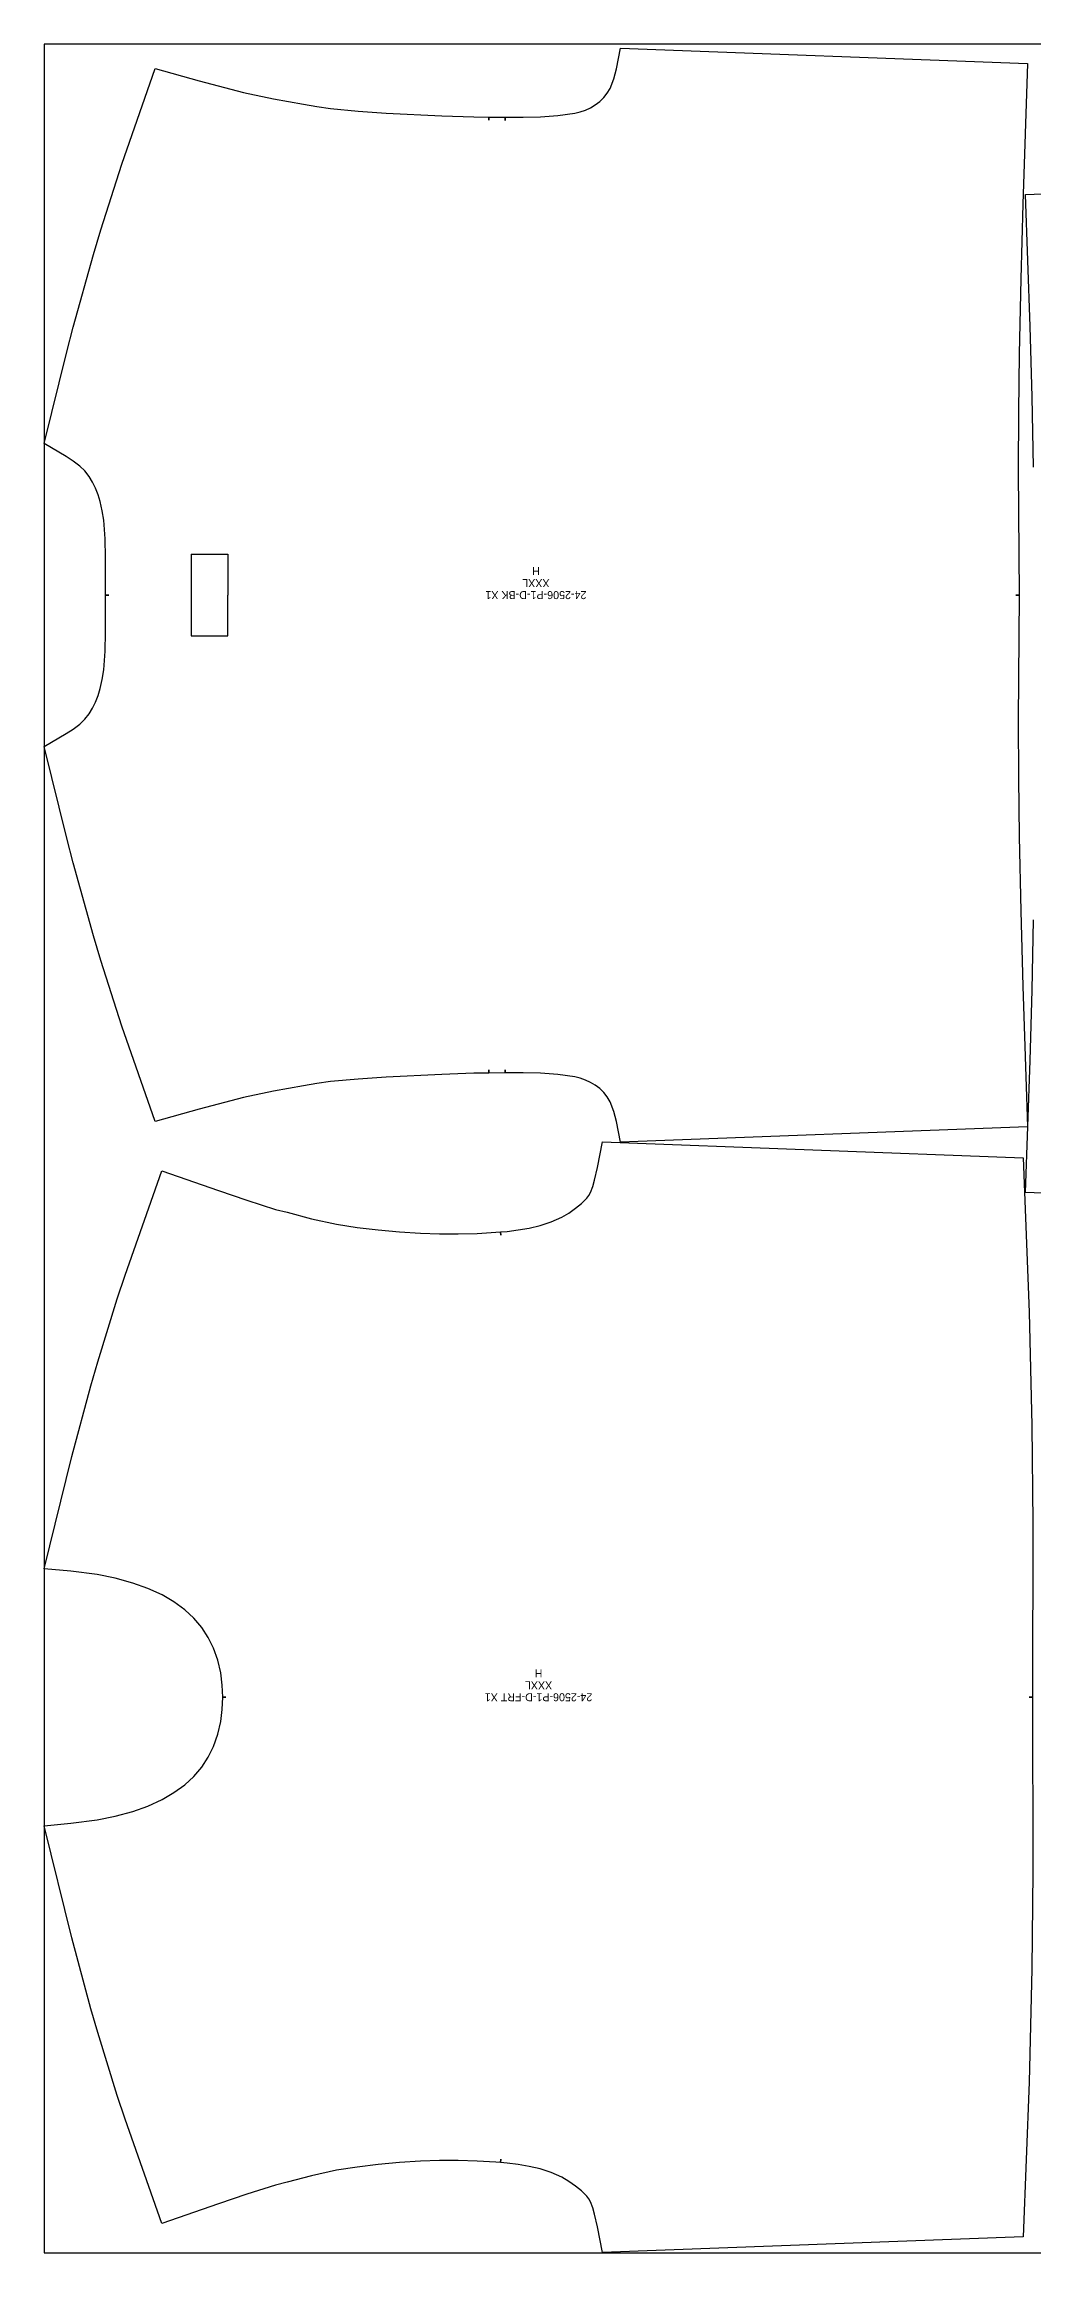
# Model space of a CAD drawing. Header units: inches. Extents: x 0 to 350, y 0 to 70.
# Drawn here: x 0 to 30.9, y 0 to 69 of the extents above; entities that cross this region are included whole.
import ezdxf
from ezdxf.enums import TextEntityAlignment as Align

# ---------------------------------------------------------------- set-up
doc = ezdxf.new("R2010")
doc.units = ezdxf.units.IN

msp = doc.modelspace()

# ---------------------------------------------------------------- linework, layer by layer
at = {"layer": 'T001L001'}
for points in [[(0, 0), (350.296, 0), (350.296, 69), (0, 69), (0, 0)], [(2.02, 51.789), (1.918, 51.789), (1.92, 52.961), (1.906, 53.546), (1.869, 54.129), (1.819, 54.421), (1.747, 54.709), (1.684, 54.924), (1.605, 55.134), (1.516, 55.321), (1.41, 55.497), (1.275, 55.667), (1.121, 55.821), (0.912, 55.977), (0.691, 56.118), (0.006, 56.52), (0.706, 59.387), (0.906, 60.155), (1.543, 62.432), (1.775, 63.204), (2.427, 65.253), (3.474, 68.235), (4.851, 67.85), (6.234, 67.489), (7.166, 67.292), (8.104, 67.121), (8.526, 67.048), (8.951, 66.989), (9.819, 66.909), (10.689, 66.848), (12.431, 66.763), (13.43, 66.726), (13.901, 66.723), (13.901, 66.621), (13.901, 66.723), (14.411, 66.719), (14.41, 66.617), (14.411, 66.719), (14.43, 66.719), (14.973, 66.716), (15.517, 66.728), (16.056, 66.767), (16.591, 66.843), (16.759, 66.885), (16.923, 66.942), (17.081, 67.013), (17.23, 67.1), (17.369, 67.208), (17.494, 67.331), (17.607, 67.466), (17.7, 67.615), (17.814, 67.917), (17.896, 68.232), (18.02, 68.877), (30.743, 68.397), (30.6, 64.003), (30.536, 61.665), (30.485, 59.327), (30.462, 57.511), (30.453, 55.694), (30.481, 51.789), (30.379, 51.789), (30.481, 51.789), (30.453, 47.884), (30.462, 46.067), (30.485, 44.251), (30.536, 41.913), (30.6, 39.576), (30.743, 35.181), (18.02, 34.701), (17.896, 35.346), (17.814, 35.661), (17.7, 35.963), (17.607, 36.112), (17.494, 36.247), (17.369, 36.37), (17.23, 36.478), (17.081, 36.565), (16.923, 36.636), (16.759, 36.693), (16.591, 36.735), (16.056, 36.811), (15.517, 36.85), (14.973, 36.862), (14.43, 36.859), (14.411, 36.859), (14.41, 36.961), (14.411, 36.859), (13.901, 36.855), (13.901, 36.957), (13.901, 36.855), (13.43, 36.852), (12.431, 36.815), (10.689, 36.73), (9.819, 36.669), (8.951, 36.589), (8.526, 36.53), (8.104, 36.458), (7.166, 36.286), (6.234, 36.089), (4.851, 35.728), (3.474, 35.343), (2.427, 38.326), (1.775, 40.374), (1.543, 41.146), (0.906, 43.423), (0.706, 44.191), (0.006, 47.058), (0.691, 47.46), (0.912, 47.601), (1.121, 47.757), (1.275, 47.911), (1.41, 48.081), (1.516, 48.257), (1.605, 48.444), (1.684, 48.654), (1.747, 48.869), (1.819, 49.157), (1.869, 49.449), (1.906, 50.032), (1.92, 50.617), (1.918, 51.789), (2.02, 51.789)], [(30.936, 55.789), (30.887, 57.984), (30.825, 60.178), (30.686, 64.302), (43.287, 64.782)], [(4.595, 53.064), (4.595, 51.789)], [(4.595, 53.064), (5.748, 53.064)], [(5.748, 53.064), (5.748, 51.789)], [(4.595, 51.789), (4.595, 50.514)], [(5.748, 50.514), (5.748, 51.789)], [(4.595, 50.514), (5.748, 50.514)], [(43.287, 32.646), (30.686, 33.126), (30.825, 37.251), (30.887, 39.445), (30.936, 41.639)], [(5.684, 17.357), (5.582, 17.357), (5.565, 17.739), (5.528, 18.119), (5.435, 18.512), (5.299, 18.892), (5.131, 19.227), (4.925, 19.54), (4.676, 19.83), (4.396, 20.09), (4.053, 20.339), (3.687, 20.553), (3.24, 20.757), (2.778, 20.924), (2.224, 21.076), (1.661, 21.189), (0.835, 21.293), (0.006, 21.371), (0.864, 24.879), (1.461, 27.089), (1.676, 27.831), (2.286, 29.8), (2.532, 30.543), (3.676, 33.804), (5.447, 33.184), (6.334, 32.882), (7.228, 32.599), (7.595, 32.506), (8.363, 32.307), (9.137, 32.136), (9.791, 32.035), (10.447, 31.957), (11.106, 31.897), (11.767, 31.856), (12.357, 31.835), (12.947, 31.831), (13.537, 31.847), (14.126, 31.881), (14.264, 31.893), (14.273, 31.792), (14.264, 31.893), (14.475, 31.912), (14.823, 31.957), (15.168, 32.016), (15.51, 32.093), (15.853, 32.205), (16.184, 32.353), (16.407, 32.482), (16.617, 32.631), (16.798, 32.782), (16.963, 32.95), (17.028, 33.033), (17.079, 33.124), (17.15, 33.314), (17.207, 33.509), (17.304, 33.905), (17.461, 34.708), (30.61, 34.213), (30.793, 29.384), (30.876, 25.844), (30.905, 22.808), (30.896, 17.357), (30.794, 17.357), (30.896, 17.357), (30.905, 11.907), (30.876, 8.871), (30.793, 5.331), (30.61, 0.502), (17.461, 0.007), (17.304, 0.81), (17.207, 1.206), (17.15, 1.401), (17.079, 1.591), (17.028, 1.682), (16.963, 1.765), (16.798, 1.933), (16.617, 2.083), (16.407, 2.233), (16.184, 2.362), (15.853, 2.509), (15.51, 2.622), (15.168, 2.699), (14.823, 2.758), (14.475, 2.803), (14.264, 2.822), (14.273, 2.923), (14.264, 2.822), (14.126, 2.834), (13.537, 2.868), (12.947, 2.883), (12.357, 2.88), (11.767, 2.859), (11.106, 2.818), (10.447, 2.758), (9.791, 2.68), (9.137, 2.579), (8.363, 2.408), (7.595, 2.209), (7.228, 2.116), (6.334, 1.833), (5.447, 1.531), (3.676, 0.911), (2.532, 4.172), (2.286, 4.915), (1.676, 6.884), (1.461, 7.626), (0.864, 9.836), (0.006, 13.344), (0.835, 13.422), (1.661, 13.526), (2.224, 13.639), (2.778, 13.791), (3.24, 13.958), (3.687, 14.162), (4.053, 14.376), (4.396, 14.625), (4.676, 14.885), (4.925, 15.175), (5.131, 15.488), (5.299, 15.823), (5.435, 16.203), (5.528, 16.596), (5.565, 16.975), (5.582, 17.358), (5.684, 17.358)]]:
    msp.add_lwpolyline(points, dxfattribs=at)

# ---------------------------------------------------------------- texts
at = {"layer": 'ABC'}
for s, p in [('H', (15.374, 52.539)), ('24-2506-P1-D-BK X1', (15.374, 51.789)), ('XXXL', (15.374, 52.164)), ('H', (15.456, 18.107)), ('24-2506-P1-D-FRT X1', (15.456, 17.357)), ('XXXL', (15.456, 17.732))]:
    msp.add_text(s, height=0.25, rotation=180, dxfattribs=at).set_placement(p, align=Align.MIDDLE_CENTER)

doc.saveas('drawing.dxf')
